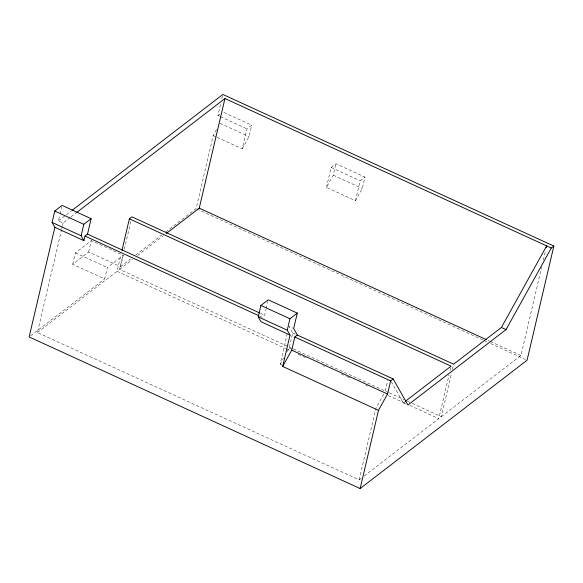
<?xml version="1.0" encoding="UTF-8"?>
<svg xmlns="http://www.w3.org/2000/svg" width="583" height="583" viewBox="0 0 583 583"><rect width="100%" height="100%" fill="white"/><g stroke="black" fill="none" stroke-linecap="round" stroke-linejoin="round"><path stroke-width="0.44" stroke-dasharray="2.92 2.19" d="M70.317 217.408L63.124 222.939L58.475 220.804L59.881 214.814M60.085 213.954L61.689 207.103M361.271 478.242L359.121 479.896L37.414 332.543L61.463 230.008M61.674 229.126L62.294 226.474M62.498 225.592L63.124 222.939M72.707 264.281L75.389 252.862L91.32 240.619L123.253 255.245L120.579 266.664L88.638 252.038L72.707 264.281L104.648 278.907L107.33 267.488L123.253 255.245M88.638 252.038L91.32 240.619M37.414 332.543L117.052 271.328L120.958 254.698M292.447 348.532L119.602 269.368L122.889 255.361M124.325 249.233L130.898 221.219M216.606 129.441L213.218 135.555L196.077 208.627L165.878 231.845M219.514 116.316L217.904 115.572L220.789 103.257M221.824 98.855L222.444 96.21M217.248 137.406L242.251 148.854L246.937 128.872L251.718 125.199L222.677 111.9M242.251 148.854L249.036 136.619L251.718 125.199M259.595 316.052L262.073 317.188L264.624 315.235L266.03 309.238M266.227 308.378L267.837 301.528M281.786 365.009L280.131 364.258L287.157 334.329M326.451 187.42L331.137 167.438L335.917 163.765L364.951 177.064L362.269 188.484L355.484 200.72L326.451 187.42L333.236 175.184L335.917 163.765M287.025 351.826L289.183 347.942L292.702 332.922L289.015 326.4L292.885 328.178M355.484 200.72L360.17 180.737L364.951 177.064M359.121 479.896L375.948 408.144L384.139 393.379M385.203 390.945L387.688 380.342M364.142 476.034L438.759 418.674L449.027 374.905M450.054 370.533L451.074 366.153M412.363 403.458L441.309 416.714L451.57 372.945M452.393 369.447L453.625 364.193M441.309 416.714L520.947 355.499L541.68 267.101M543.341 260.033L545.622 250.311M280.131 364.258L283.578 358.042M58.475 220.804L65.69 215.265M66.411 214.712L71.454 210.835M71.031 216.854L76.067 212.984M217.904 115.572L219.951 113.998M30.586 335.837L104.648 278.907M120.579 266.664L130.643 258.925M135.679 255.055L161.564 235.16M119.602 269.368L132.516 259.442M137.544 255.58L163.371 235.721M391.208 381.552L403.29 402.889L404.719 401.789M220.323 116.68L246.937 128.872M331.137 167.438L360.17 180.737M220.002 123.319L249.036 136.619M333.236 175.184L362.269 188.484M213.218 135.555L216.439 137.034M487.869 340.348L489.523 341.106M490.347 341.485L520.947 355.499M196.901 209.006L483.212 340.144M484.043 340.523L487.352 342.039M490.66 343.555L525.414 359.478M260.484 313.333L264.624 315.235M292.702 332.922L296.579 334.693M293.271 348.911L388.38 392.476M389.204 392.855L404.092 399.668M407.4 401.184L411.532 403.079M289.183 347.942L290.837 348.7M117.052 271.328L285.765 348.598M286.588 348.977L289.897 350.492M298.168 354.282L306.439 358.071M322.982 365.643L324.629 366.401M341.172 373.98L346.134 376.254M346.965 376.633L349.443 377.769M365.986 385.341L367.64 386.099M388.314 395.565L405.681 403.523M409.813 405.418L438.759 418.674M403.29 402.889L407.16 404.66M75.389 252.862L107.33 267.488"/><path stroke-width="0.87" d="M52.091 222.444L54.766 211.024L62.097 205.391L91.13 218.691L87.516 234.111L84.965 236.071L83.894 240.633L54.86 227.334L52.091 222.444L81.124 235.743L83.894 240.633M54.86 227.334L29.15 336.945L360.141 488.547L527.068 360.236L553.85 246.055L222.859 94.453L72.175 210.281M81.124 235.743L83.799 224.324L91.13 218.691M121.985 250.318L129.375 218.807L131.926 216.847L453.625 364.193L501.409 327.464L546.657 245.888L546.242 247.658M166.242 233.521L199.248 208.146L224.951 98.542L551.299 248.015L553.85 246.055M360.141 488.547L378.491 410.337L282.675 366.452L290.043 335.05L261.002 321.75L258.233 316.861L260.914 305.448L268.238 299.815L297.272 313.115L293.657 328.528L297.352 335.05L393.168 378.935L407.94 405.017L506.059 329.592L551.299 248.015M290.043 335.05L287.266 330.16L289.948 318.748L297.272 313.115M282.675 366.452L291.726 350.135L294.801 337.01L297.352 335.05M378.491 410.337L387.535 394.021L390.617 380.896L393.168 378.935M76.788 212.438L224.951 98.542M405.433 401.242L451.074 366.153L129.375 218.807M501.409 327.464L506.059 329.592M199.248 208.146L486.215 339.59M54.766 211.024L83.799 224.324M260.914 305.448L289.948 318.748M87.516 234.111L259.661 312.954M84.965 236.071L258.765 315.673M258.233 316.861L287.266 330.16M294.801 337.01L390.617 380.896M291.726 350.135L387.535 394.021"/></g></svg>
